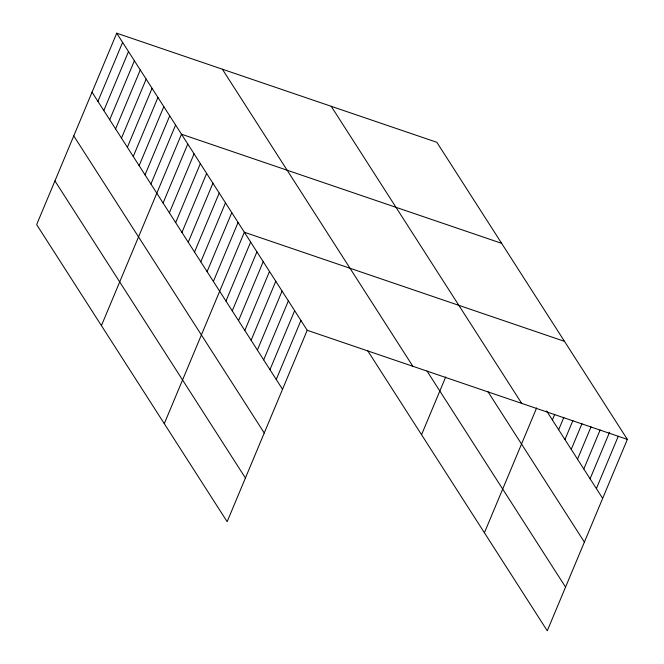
<?xml version="1.0" encoding="UTF-8"?>
<svg xmlns="http://www.w3.org/2000/svg" width="664" height="664" viewBox="0 0 664 664"><rect width="100%" height="100%" fill="white"/><g stroke="black" fill="none" stroke-linecap="round" stroke-linejoin="round"><path stroke-width="1" d="M116.723 33.2L36.653 224.615L227.146 521.696L307.216 330.282L116.723 33.2L436.854 142.303L627.347 439.385L547.277 630.8L367.491 350.409M97.932 101.385L122.608 42.38M103.816 110.573L128.501 51.568M109.701 119.752L134.385 60.748M115.594 128.932L140.278 69.927M121.479 138.12L146.163 79.116M127.372 147.3L152.048 88.295M133.257 156.48L157.941 97.475M139.141 165.668L163.825 106.663M145.034 174.848L169.718 115.843M150.919 184.028L175.603 125.023M101.418 325.626L181.488 134.211L501.619 243.314M163.095 203.018L187.779 144.013M169.378 212.82L194.062 153.816M175.669 222.623L200.354 163.618M181.953 232.425L206.637 173.42M188.244 242.236L212.92 183.231M194.527 252.038L219.211 193.033M200.81 261.84L225.494 202.835M207.102 271.642L231.786 212.638M213.385 281.445L238.069 222.44M164.282 423.657L244.352 232.242L564.483 341.346M225.959 301.058L250.643 242.053M232.242 310.86L256.926 251.855M238.534 320.662L263.218 261.657M244.817 330.464L269.501 271.46M251.108 340.267L275.784 281.262M257.391 350.077L282.076 291.073M263.674 359.88L288.359 300.875M269.966 369.682L294.642 310.677M276.249 379.484L300.933 320.48M421.549 434.721L445.71 376.961M484.413 532.76L536.62 407.953M552.373 419.963L554.764 414.253M558.656 429.766L563.836 417.39M564.948 439.568L572.908 420.536M571.231 449.37L581.979 423.673M577.522 459.181L591.051 426.819M583.805 468.983L600.131 429.965M590.088 478.786L609.602 432.148M596.38 488.588L618.275 436.248M307.216 330.282L627.347 439.385M546.613 410.974L602.663 498.39M331.212 106.298L521.705 403.38M487.999 391.76L584.386 542.09M426.985 370.993L565.554 587.109M222.365 69.205L412.859 366.287M92.039 92.205L282.532 389.287M73.762 135.896L264.255 432.986M54.929 180.915L245.423 478.005"/></g></svg>
